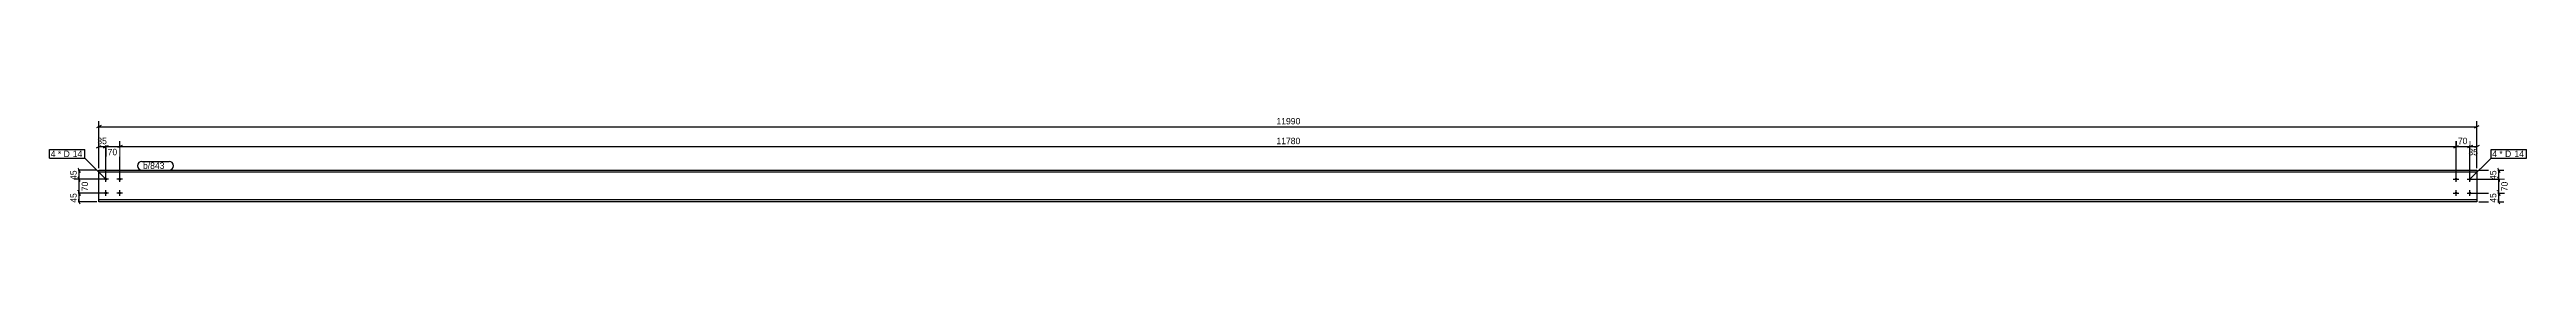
# Model space of a CAD drawing. Header units: millimetres. Extents: x 32 to 12521, y 32 to 475.
import ezdxf

# ---------------------------------------------------------------- set-up
doc = ezdxf.new("R2010")
doc.units = ezdxf.units.MM
doc.styles.add('Comic Sans MS', font='COMIC.TTF', dxfattribs={"height": 0.2})

msp = doc.modelspace()

# ---------------------------------------------------------------- hatches: boundary and pattern name
at = {"linetype": 'Continuous'}
for points in [[(309, 159, -1), (323, 159, -1)], [(379, 159, -1), (393, 159, -1)], [(12159, 159, -1), (12173, 159, -1)], [(12229, 159, -1), (12243, 159, -1)], [(309, 89, -1), (323, 89, -1)], [(379, 89, -1), (393, 89, -1)], [(12159, 89, -1), (12173, 89, -1)], [(12229, 89, -1), (12243, 89, -1)]]:
    msp.add_hatch(color=3, dxfattribs=at).paths.add_polyline_path(points)

# ---------------------------------------------------------------- linework, layer by layer
at = {"color": 8, "linetype": 'Continuous'}
for p, q in [((304, 318), (328, 330)), ((316, 169), (316, 350)), ((316, 324), (386, 324)), ((398, 330), (374, 318)), ((398, 330), (374, 318)), ((386, 169), (386, 352)), ((386, 169), (386, 350)), ((12224, 318), (12248, 330)), ((12236, 169), (12236, 350)), ((12236, 324), (12271, 324)), ((12283, 330), (12259, 318)), ((12271, 214), (12271, 350)), ((271, 204), (153, 204)), ((306, 159), (153, 159)), ((175, 216), (187, 192)), ((187, 147), (175, 171)), ((181, 159), (181, 204)), ((12246, 159), (12407, 159)), ((12281, 204), (12407, 204)), ((12375, 216), (12387, 192)), ((12387, 147), (12375, 171)), ((12381, 159), (12381, 204))]:
    msp.add_line(p, q, dxfattribs=at)
at = {"color": 7, "linetype": 'Continuous'}
for p, q in [((281, 44), (281, 204)), ((281, 204), (12271, 204)), ((12271, 194), (281, 194)), ((12271, 204), (12271, 44)), ((12271, 55), (281, 55)), ((12271, 44), (281, 44))]:
    msp.add_line(p, q, dxfattribs=at)
at = {"color": 3, "linetype": 'Continuous'}
for p, q in [((330, 159), (302, 159)), ((316, 145), (316, 173)), ((400, 159), (372, 159)), ((386, 145), (386, 173)), ((12152, 159), (12180, 159)), ((12166, 145), (12166, 173)), ((12222, 159), (12250, 159)), ((12236, 145), (12236, 173)), ((330, 89), (302, 89)), ((316, 75), (316, 103)), ((400, 89), (372, 89)), ((386, 75), (386, 103)), ((12152, 89), (12180, 89)), ((12166, 75), (12166, 103)), ((12222, 89), (12250, 89)), ((12236, 75), (12236, 103))]:
    msp.add_line(p, q, dxfattribs=at)

# ---------------------------------------------------------------- wipeouts: each hides what was drawn before it
at = {"color": 0}
msp.add_wipeout([(64, 271), (64, 303), (38, 303), (38, 271)], dxfattribs=at)

# ---------------------------------------------------------------- next in the draw order: wipeouts: each hides what was drawn before it
for points in [[(64, 271), (64, 303), (38, 303), (38, 271)], [(12286, 273), (12286, 318), (12221, 318), (12221, 273)], [(175, 214), (131, 214), (131, 149), (175, 149)], [(629, 211), (629, 243), (503, 243), (503, 211)]]:
    msp.add_wipeout(points, dxfattribs=at)

# ---------------------------------------------------------------- next in the draw order: linework, layer by layer
at = {"color": 8, "linetype": 'Continuous'}
for p, q in [((12154, 318), (12178, 330)), ((12166, 169), (12166, 352)), ((12166, 324), (12236, 324)), ((12248, 330), (12224, 318)), ((12236, 169), (12236, 352)), ((306, 159), (156, 159)), ((175, 171), (187, 147)), ((181, 89), (181, 159)), ((306, 89), (156, 89)), ((187, 77), (175, 101))]:
    msp.add_line(p, q, dxfattribs=at)

# ---------------------------------------------------------------- next in the draw order: texts
at = {"color": 3, "style": 'Comic Sans MS'}
msp.add_text('35', height=32.4, dxfattribs=at).set_placement((12228, 280))
msp.add_text('45', height=32.4, rotation=90.0002, dxfattribs=at).set_placement((169, 155))

# ---------------------------------------------------------------- next in the draw order: wipeouts: each hides what was drawn before it
at = {"color": 0}
for points in [[(140, 271), (140, 303), (74, 303), (74, 271)], [(629, 211), (629, 243), (503, 243), (503, 211)]]:
    msp.add_wipeout(points, dxfattribs=at)

# ---------------------------------------------------------------- next in the draw order: linework, layer by layer
at = {"color": 7, "linetype": 'Continuous'}
for p, q in [((497, 249), (635, 249)), ((497, 205), (635, 205))]:
    msp.add_line(p, q, dxfattribs=at)
for centre, start, end in [((497, 227), 90, 270), ((635, 227), 270, 90)]:
    msp.add_arc(centre, 22, start, end, dxfattribs=at)

# ---------------------------------------------------------------- next in the draw order: texts
at = {"color": 3, "style": 'Comic Sans MS'}
msp.add_text('b/843', height=32.4, dxfattribs=at).set_placement((503, 211))

# ---------------------------------------------------------------- next in the draw order: wipeouts: each hides what was drawn before it
at = {"color": 0}
for points in [[(12234, 330), (12234, 375), (12169, 375), (12169, 330)], [(140, 271), (140, 303), (74, 303), (74, 271)]]:
    msp.add_wipeout(points, dxfattribs=at)

# ---------------------------------------------------------------- next in the draw order: linework, layer by layer
at = {"color": 8, "linetype": 'Continuous'}
for p, q in [((12259, 418), (12283, 430)), ((12271, 214), (12271, 452)), ((386, 324), (12166, 324)), ((12154, 318), (12178, 330)), ((12166, 169), (12166, 352))]:
    msp.add_line(p, q, dxfattribs=at)
at = {"color": 7, "linetype": 'Continuous'}
msp.add_line((32, 265), (32, 309), dxfattribs=at)

# ---------------------------------------------------------------- next in the draw order: texts
at = {"color": 3, "style": 'Comic Sans MS'}
for s, p in [('4', (38, 271)), ('70', (12175, 336))]:
    msp.add_text(s, height=32.4, dxfattribs=at).set_placement(p)

# ---------------------------------------------------------------- next in the draw order: wipeouts: each hides what was drawn before it
at = {"color": 0}
msp.add_wipeout([(195, 271), (195, 303), (149, 303), (149, 271)], dxfattribs=at)

# ---------------------------------------------------------------- next in the draw order: wipeouts: each hides what was drawn before it
for points in [[(6341, 330), (6341, 375), (6212, 375), (6212, 330)], [(195, 271), (195, 303), (149, 303), (149, 271)], [(384, 273), (384, 318), (319, 318), (319, 273)], [(12375, 214), (12331, 214), (12331, 149), (12375, 149)]]:
    msp.add_wipeout(points, dxfattribs=at)

# ---------------------------------------------------------------- next in the draw order: linework, layer by layer
at = {"color": 7, "linetype": 'Continuous'}
msp.add_line((32, 265), (210, 265), dxfattribs=at)
at = {"color": 8, "linetype": 'Continuous'}
for p, q in [((269, 318), (293, 330)), ((281, 214), (281, 352)), ((281, 324), (316, 324)), ((328, 330), (304, 318)), ((316, 169), (316, 352)), ((12246, 159), (12410, 159)), ((12375, 171), (12387, 147)), ((12381, 89), (12381, 159)), ((12246, 89), (12410, 89)), ((12387, 77), (12375, 101))]:
    msp.add_line(p, q, dxfattribs=at)

# ---------------------------------------------------------------- next in the draw order: texts
at = {"color": 3, "style": 'Comic Sans MS'}
for s, p in [('* D', (74, 271)), ('14', (149, 271)), ('70', (325, 280)), ('11780', (6218, 336))]:
    msp.add_text(s, height=32.4, dxfattribs=at).set_placement(p)
msp.add_text('45', height=32.4, rotation=90.0002, dxfattribs=at).set_placement((12369, 155))

# ---------------------------------------------------------------- next in the draw order: wipeouts: each hides what was drawn before it
at = {"color": 0}
msp.add_wipeout([(12375, 271), (12375, 303), (12348, 303), (12348, 271)], dxfattribs=at)

# ---------------------------------------------------------------- next in the draw order: wipeouts: each hides what was drawn before it
for points in [[(331, 330), (331, 375), (266, 375), (266, 330)], [(12375, 271), (12375, 303), (12348, 303), (12348, 271)], [(12432, 156), (12387, 156), (12387, 92), (12432, 92)]]:
    msp.add_wipeout(points, dxfattribs=at)

# ---------------------------------------------------------------- next in the draw order: linework, layer by layer
at = {"color": 8, "linetype": 'Continuous'}
for p, q in [((293, 430), (269, 418)), ((281, 214), (281, 452)), ((281, 424), (12271, 424)), ((12246, 89), (12407, 89)), ((12281, 44), (12407, 44)), ((12375, 101), (12387, 77)), ((12387, 32), (12375, 56)), ((12381, 44), (12381, 89))]:
    msp.add_line(p, q, dxfattribs=at)
at = {"color": 7, "linetype": 'Continuous'}
for p in [(32, 309), (210, 265)]:
    msp.add_line(p, (210, 309), dxfattribs=at)

# ---------------------------------------------------------------- next in the draw order: texts
at = {"color": 3, "style": 'Comic Sans MS'}
msp.add_text('35', height=32.4, dxfattribs=at).set_placement((273, 336))
msp.add_text('70', height=32.4, rotation=90.0002, dxfattribs=at).set_placement((12426, 98))

# ---------------------------------------------------------------- next in the draw order: wipeouts: each hides what was drawn before it
at = {"color": 0}
msp.add_wipeout([(12450, 271), (12450, 303), (12384, 303), (12384, 271)], dxfattribs=at)

# ---------------------------------------------------------------- next in the draw order: wipeouts: each hides what was drawn before it
for points in [[(6341, 430), (6341, 475), (6212, 475), (6212, 430)], [(12450, 271), (12450, 303), (12384, 303), (12384, 271)], [(232, 156), (187, 156), (187, 92), (232, 92)], [(12375, 99), (12331, 99), (12331, 34), (12375, 34)]]:
    msp.add_wipeout(points, dxfattribs=at)

# ---------------------------------------------------------------- next in the draw order: linework, layer by layer
at = {"color": 7, "linetype": 'Continuous'}
for p, q in [((12236, 159), (12342, 265)), ((12342, 265), (12342, 309))]:
    msp.add_line(p, q, dxfattribs=at)
at = {"color": 8, "linetype": 'Continuous'}
for p, q in [((306, 89), (153, 89)), ((271, 44), (153, 44)), ((175, 101), (187, 77)), ((187, 32), (175, 56)), ((181, 44), (181, 89))]:
    msp.add_line(p, q, dxfattribs=at)

# ---------------------------------------------------------------- next in the draw order: texts
at = {"color": 3, "style": 'Comic Sans MS'}
for s, p in [('11990', (6218, 436)), ('4', (12348, 271))]:
    msp.add_text(s, height=32.4, dxfattribs=at).set_placement(p)
for s, p in [('70', (226, 98)), ('45', (12369, 40))]:
    msp.add_text(s, height=32.4, rotation=90.0002, dxfattribs=at).set_placement(p)

# ---------------------------------------------------------------- next in the draw order: wipeouts: each hides what was drawn before it
at = {"color": 0}
msp.add_wipeout([(12505, 271), (12505, 303), (12460, 303), (12460, 271)], dxfattribs=at)

# ---------------------------------------------------------------- next in the draw order: wipeouts: each hides what was drawn before it
for points in [[(12505, 271), (12505, 303), (12460, 303), (12460, 271)], [(175, 99), (131, 99), (131, 34), (175, 34)]]:
    msp.add_wipeout(points, dxfattribs=at)

# ---------------------------------------------------------------- next in the draw order: linework, layer by layer
at = {"color": 7, "linetype": 'Continuous'}
for p, q in [((316, 159), (210, 265)), ((12342, 309), (12521, 309)), ((12342, 265), (12521, 265)), ((12521, 265), (12521, 309))]:
    msp.add_line(p, q, dxfattribs=at)

# ---------------------------------------------------------------- next in the draw order: texts
at = {"color": 3, "style": 'Comic Sans MS'}
for s, p in [('* D', (12384, 271)), ('14', (12460, 271))]:
    msp.add_text(s, height=32.4, dxfattribs=at).set_placement(p)
msp.add_text('45', height=32.4, rotation=90.0002, dxfattribs=at).set_placement((169, 40))

doc.saveas('drawing.dxf')
